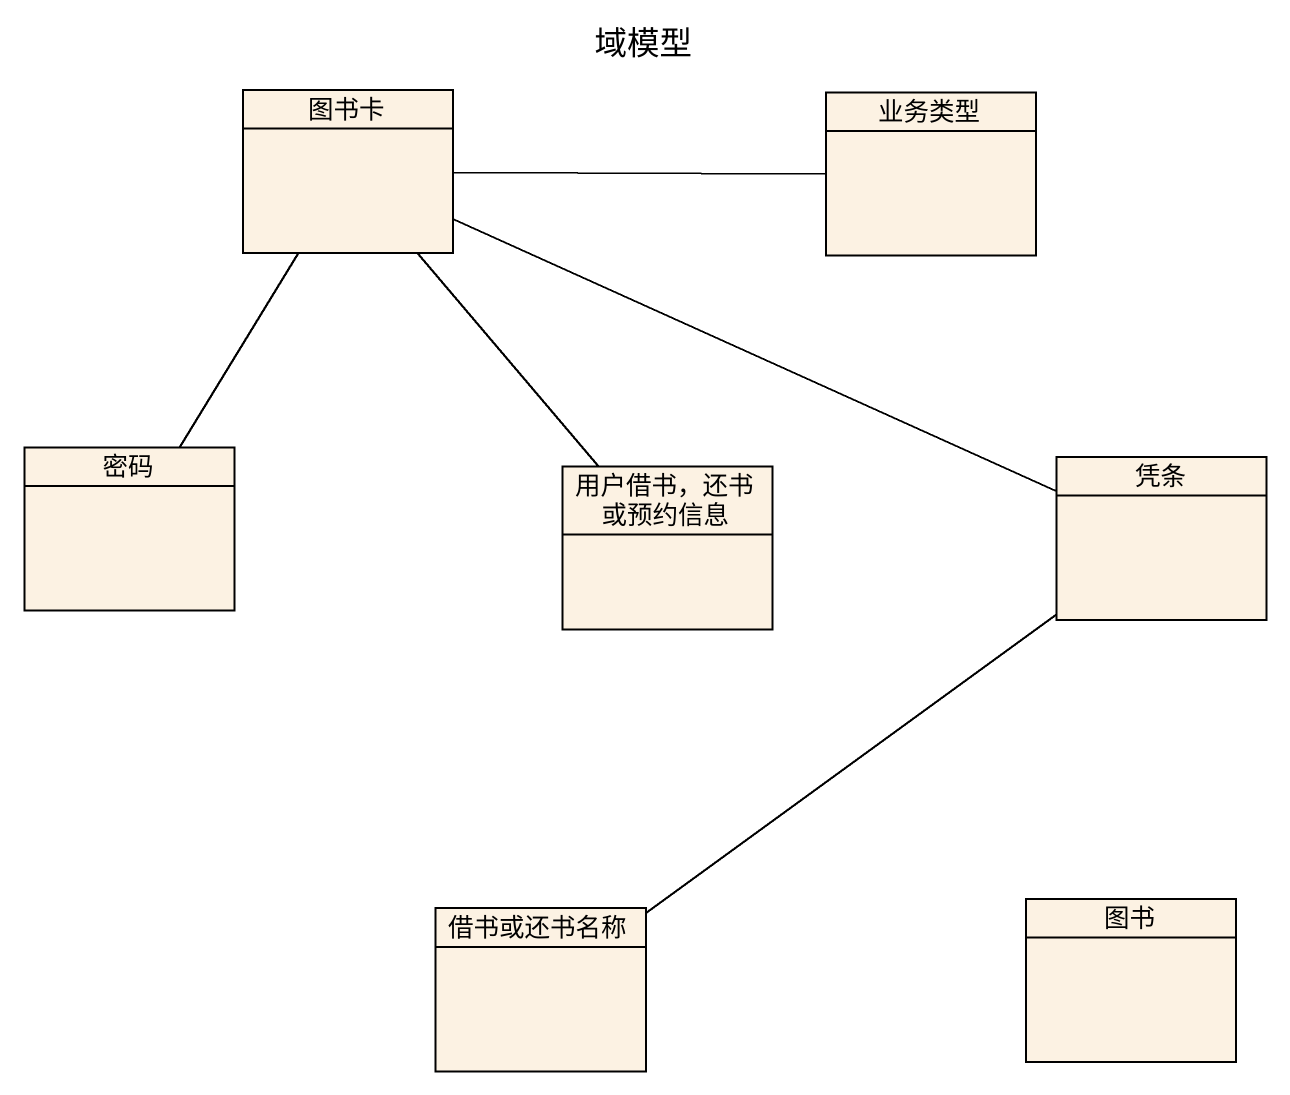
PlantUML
@startuml
title 域模型
hide circle
hide empty members
class 图书卡
class 业务类型
class 密码
class "用户借书，还书或预约信息" as 用户借书_还书或预约信息
class 凭条
class 借书或还书名称
class 图书
图书卡 -right- 业务类型
图书卡 -- 密码
图书卡 -- 用户借书_还书或预约信息
图书卡 -right- 凭条
凭条 -- 借书或还书名称
@enduml
